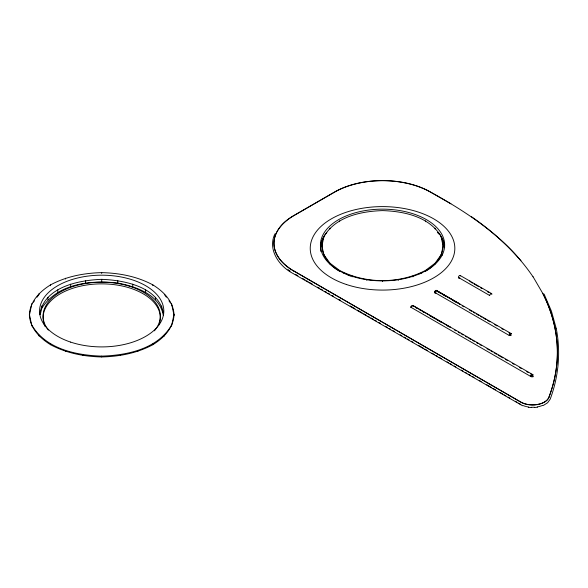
<?xml version="1.0" encoding="UTF-8"?>
<svg xmlns="http://www.w3.org/2000/svg" width="588" height="588" viewBox="0 0 588 588"><rect width="100%" height="100%" fill="white"/><g stroke="black" fill="none" stroke-linecap="round" stroke-linejoin="round"><path stroke-width="0.88" d="M543.172 405.558L547.641 402.743L550.214 399.112C558.534 376.739 560.901 352.293 556.299 328.824M510.943 335.373L509.377 334.293M533.103 376.754L530.751 375.217M29.4 314.374C30.179 301.196 39.925 291.442 50.575 284.857C66.29 276.434 84.003 273.03 101.702 272.634C119.401 273.03 137.114 276.434 152.829 284.857C163.479 291.442 173.225 301.196 174.004 314.374L174.004 315.205C173.225 328.383 163.479 338.144 152.829 344.722C137.114 353.145 119.401 356.556 101.702 356.953C84.003 356.556 66.29 353.145 50.575 344.722C39.925 338.144 30.179 328.383 29.4 315.205L29.4 314.374L31.862 326.009M29.4 315.205L31.862 303.57M39.778 314.367C44.026 286.995 78.682 280.175 101.702 279.344C124.722 280.175 159.377 286.995 163.626 314.367M40.352 314.33L41.697 308.421L41.697 305.922M171.542 326.009L174.004 314.374M321.827 245.659L323.892 254.729L329.956 263.181L339.607 270.443L339.607 271.274C327.619 264.791 317.513 250.326 323.892 236.589C335.638 216.568 361.017 211.298 382.538 210.607C404.052 211.298 429.431 216.568 441.176 236.589C447.556 250.326 437.45 264.791 425.462 271.274L425.462 270.443L435.113 263.181L441.176 254.729L443.249 245.659M321.827 246.49L323.892 236.589M274.934 233.884C267.275 249.54 279.263 266.445 293.125 273.523L522.548 405.757M33.413 302.247L34.442 300.806M37.022 297.212L39.087 294.338L39.087 293.508M41.697 308.421C57.249 283.475 91.044 279.903 117.776 283.063C135.879 286.503 159.598 294.5 163.243 315.168M31.862 325.179C45.857 349.022 76.073 355.299 101.702 356.122C127.331 355.299 157.547 349.022 171.542 325.179M435.296 291.192L434.429 291.898L434.583 292.354L509.208 335.439L510.979 335.351L509.362 334.462M459.772 277.874L459.485 278.065A1.47 0.911 -59.2 0 1 458.522 277.948L458.368 277.389M542.775 293.324A363.524 209.879 0 0 1 548.869 397.334L548.869 397.451A16.633 9.606 0 0 1 537.285 404.603A16.633 9.606 0 0 1 520.858 402.177L293.868 271.009A67.965 39.242 0 0 1 293.868 215.517L334.476 192.07A67.965 39.242 0 0 1 430.592 192.07C463.792 210.438 496.25 231.54 520.968 260.771M293.868 271.127A67.965 39.242 0 0 1 293.868 215.634L334.476 192.188A67.965 39.242 0 0 1 430.592 192.188L450.9 203.793M339.607 270.443C366.001 284.033 399.068 284.033 425.462 270.443M419.597 273.876L422.11 272.759M534.455 407.535L537.491 407.19M528.318 407.278L531.368 407.565M434.995 291.347L435.664 291.729L434.583 292.354A1.529 0.882 -60 0 1 436.208 290.34L438.288 291.993M413.055 306.061A1.529 0.882 0 0 0 411.21 306.201A1.529 0.882 0 0 0 410.968 307.267L411.21 307.45A1.529 0.882 -60 0 1 412.827 305.429L413.371 306.201M469.709 281.013L491.583 293.581M459.294 303.673L511.053 333.492M449.879 326.825L450.423 327.589M470.253 281.784A1.529 0.882 -60 0 0 469.937 281.086L460.059 275.434A1.529 0.882 -60 0 0 458.397 277.433L489.738 295.529A1.529 0.882 -60 0 1 490.818 293.655A1.529 0.882 -60 0 1 491.899 294.279L490.348 293.383M436.252 290.362L459.515 303.739L459.831 304.437M412.879 305.451L532.801 374.637M342.958 272.759L345.472 273.876M347.148 274.618L350.499 276.103M471.025 282.225L472.568 283.122M474.119 284.011L478.757 286.694M480.3 287.583L481.844 288.473M487.261 291.604L488.804 292.493M436.458 290.435L459.691 303.9M459.794 304.136L436.708 290.81M439.824 292.883L441.368 293.772M443.675 295.11L445.212 295.999M452.907 300.439L456.758 302.658M462.212 305.811L463.8 306.723M469.349 309.927L471.723 311.302M473.311 312.221L474.898 313.132M476.486 314.051L478.86 315.425M480.447 316.337L482.035 317.255M483.615 318.167L485.997 319.541M487.584 320.46L489.958 321.834M494.721 324.576L497.095 325.95M501.851 328.699L503.438 329.611M508.988 332.815L511.369 334.19A1.529 0.882 -60 0 0 510.288 333.565A1.529 0.882 -60 0 0 509.208 335.439M413.335 305.9L450.386 327.288M415.738 307.568L417.311 308.479M419.678 309.839L421.251 310.751M422.831 311.662L424.404 312.573M429.924 315.756L435.443 318.946M437.016 319.857L441.75 322.584M447.27 325.767L448.842 326.678M454.399 329.883L455.987 330.801M458.368 332.183L459.963 333.102M461.551 334.021L463.146 334.94M465.527 336.314L467.122 337.233M468.71 338.151L471.091 339.526M472.686 340.445L474.273 341.363M476.662 342.738L478.25 343.657M479.845 344.575L481.432 345.494M486.996 348.706L489.385 350.088M490.973 351.007L492.568 351.925M494.155 352.844L496.544 354.219M498.132 355.137L502.902 357.894M505.29 359.268L507.672 360.642M512.442 363.399L514.037 364.317M519.601 367.529L521.188 368.448M526.76 371.66L528.347 372.579M530.736 373.961L533.118 375.335A1.529 0.882 -60 0 0 532.037 374.71A1.529 0.882 -60 0 0 530.957 376.585L411.21 307.45M530.729 375.387L533.118 376.585A1.529 0.882 0 0 1 530.957 376.585M293.868 271.009L520.858 402.06A16.633 9.606 0 0 0 537.285 404.485A16.633 9.606 0 0 0 548.869 397.334M295.455 274.346L297.837 275.721M302.599 278.469L304.974 279.844M306.561 280.763L308.149 281.674M309.736 282.593L312.118 283.967M317.674 287.172L319.262 288.091M320.85 289.009L322.437 289.921M324.819 291.303L326.406 292.214M327.994 293.133L329.581 294.051M331.963 295.426L333.55 296.337M339.107 299.549L340.695 300.461M350.213 305.958L354.976 308.715M357.357 310.089L362.12 312.838M363.707 313.749L366.089 315.124M367.676 316.043L369.264 316.961M370.852 317.873L373.233 319.247M374.821 320.166L376.408 321.085M378.79 322.459L380.377 323.378M385.934 326.583L387.521 327.501M389.109 328.413L390.697 329.331M393.078 330.706L394.658 331.625M400.215 334.829L401.802 335.748M404.184 337.122L405.771 338.034M407.359 338.953L408.947 339.871M411.328 341.246L412.916 342.165M418.472 345.369L423.235 348.118M424.823 349.037L427.204 350.411M431.967 353.16L434.348 354.535M435.936 355.453L437.523 356.365M439.104 357.284L441.485 358.658M447.042 361.863L448.629 362.781M450.217 363.7L451.805 364.611M454.186 365.986L455.774 366.905M461.33 370.117L462.918 371.028M465.299 372.402L466.887 373.321M468.474 374.24L470.062 375.151M472.443 376.526L474.031 377.445M479.587 380.649L481.175 381.568M486.724 384.772L491.487 387.529M493.075 388.44L495.456 389.815M500.219 392.564L502.6 393.938M504.188 394.857L505.776 395.775M508.157 397.15L509.745 398.061M515.301 401.273L516.889 402.192M518.476 403.103L520.858 404.478M471.444 216.685C495.125 233.142 516.837 252.84 533.051 276.845M413.099 305.539L413.46 305.995M460.25 275.5L460.544 275.919M437.641 232.488L438.648 233.899M164.317 294.338L166.382 297.212M168.962 300.806L170.505 302.967M533.051 276.728L542.775 293.441A363.524 209.879 0 0 1 548.869 397.451M436.656 290.619L436.781 290.869A1.529 1.029 -58 0 1 436.833 291.185M544.106 294.088L551.426 311.162L556.248 328.53M441.368 238.243L443.249 246.49M174.004 315.205L171.542 303.57M441.176 236.589L441.176 237.42M441.176 254.729L441.176 255.567M435.113 228.137L435.113 228.967M435.113 263.181L435.113 264.019M425.462 220.875L425.462 221.705M412.894 276.015L412.894 276.845M398.245 279.513L398.245 280.351M382.538 280.711L382.538 281.542M366.824 279.513L366.824 280.351M352.183 276.015L352.183 276.845M339.607 220.875L339.607 221.705M329.956 228.137L329.956 228.967M329.956 263.181L329.956 264.019M323.892 254.729L323.892 255.567M164.317 335.248L164.317 336.079M161.7 305.922L161.7 308.421M155.497 297.278L155.497 299.77M152.829 284.857L152.829 285.687M152.829 343.892L152.829 344.722M145.626 289.847L145.626 292.339M137.849 350.529L137.849 351.359M132.763 284.151L132.763 286.643M120.415 354.696L120.415 355.527M117.776 280.564L117.776 283.063M101.702 272.634L101.702 273.464M101.702 279.344L101.702 281.836M101.702 356.122L101.702 356.953M85.627 280.564L85.627 283.063M82.989 354.696L82.989 355.527M70.641 284.151L70.641 286.643M65.547 278.227L65.547 279.057M65.547 350.529L65.547 351.359M57.778 289.847L57.778 292.339M50.575 284.857L50.575 285.687M50.575 343.892L50.575 344.722M47.907 297.278L47.907 299.77M39.087 335.248L39.087 336.079M442.404 254.038A60.711 35.052 0 0 1 441.853 255.677M320.974 251.605A61.843 35.706 0 0 1 320.695 248.217M320.71 247.372A61.843 35.706 0 0 1 323.966 236.751M437.994 232.414A61.843 35.706 0 0 1 439.133 233.833M441.103 236.751A61.843 35.706 0 0 1 444.359 247.372M411.122 307.656A1.521 1.095 -56.7 0 1 411.056 307.333M436.017 292.831A1.529 1.029 -58 0 1 434.459 292.265M48.4 330.103A58.602 33.832 0 0 1 102.4 282.203A58.602 33.832 0 0 1 154.409 330.831M45.092 326.458A58.602 33.832 0 0 1 100.173 283.879A58.602 33.832 0 0 1 159.025 324.745M542.57 405.389A16.633 9.606 0 0 1 537.285 406.911M534.382 407.241A16.633 9.606 0 0 1 531.42 407.271M528.494 406.992A16.633 9.606 0 0 1 526.385 406.595M525.701 406.426A16.633 9.606 0 0 1 523.129 405.573M290.097 271.068A67.965 39.242 0 0 1 288.002 269.569M320.489 246.644A62.115 35.861 0 0 1 326.832 232.473M438.236 232.473A62.115 35.861 0 0 1 444.638 247.497M70.641 342.106A62.115 35.861 0 0 0 163.817 311.045A62.115 35.861 0 0 0 70.641 279.984A62.115 35.861 0 0 0 70.641 342.106M338.607 270.37A62.115 35.861 0 0 0 442.536 254.295A62.115 35.861 0 0 0 366.456 210.372A62.115 35.861 0 0 0 338.607 270.37M346.383 284.489A72.302 41.741 0 0 0 454.833 248.342A72.302 41.741 0 0 0 346.383 212.194A72.302 41.741 0 0 0 346.383 284.489"/></g></svg>
